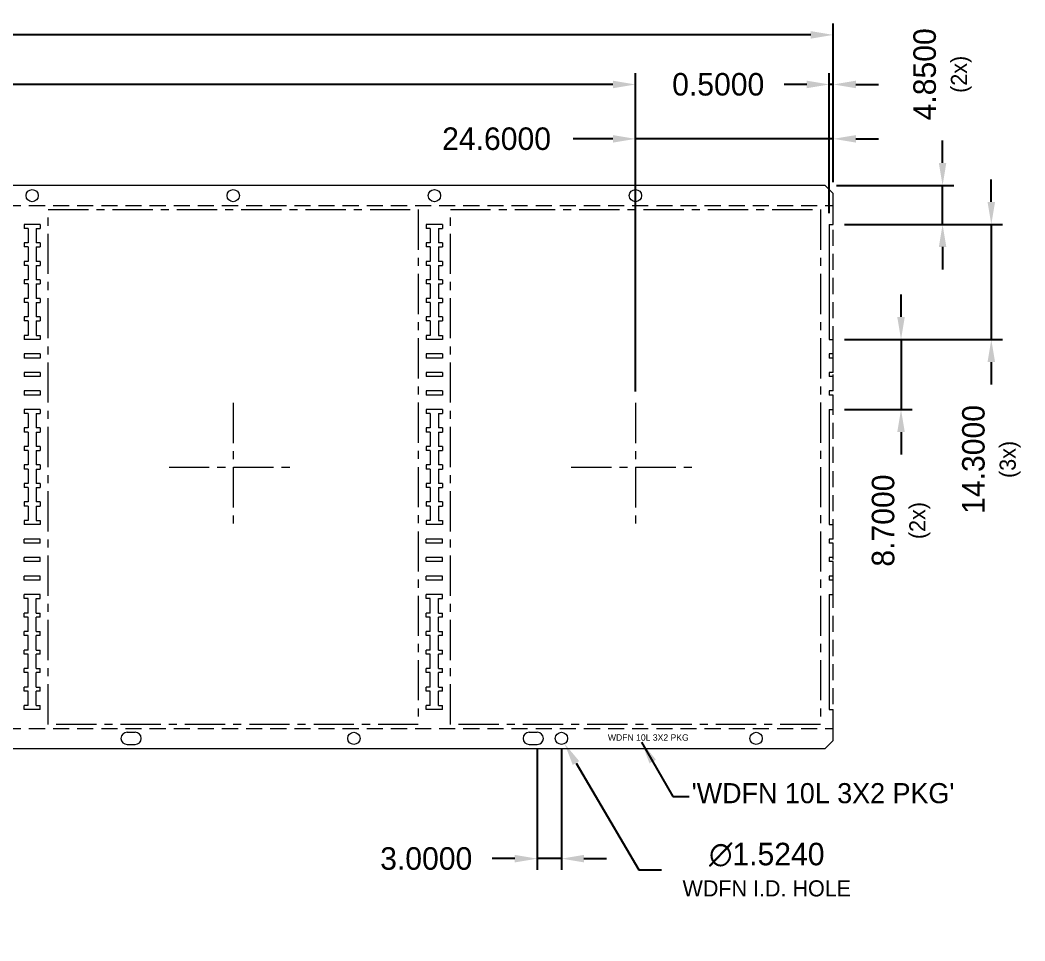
# Model space of a CAD drawing. Extents: x -228.5 to -155.7, y -30.9 to -2.2.
# Drawn here: x -186.96 to -155.73, y -30.85 to -2.24 of the extents above; entities that cross this region are included whole.
import ezdxf

# ---------------------------------------------------------------- set-up
doc = ezdxf.new("R2010")
doc.units = 0
doc.header["$MEASUREMENT"] = 0
doc.linetypes.add('CENTER', pattern=[2, 1.25, -0.25, 0.25, -0.25])
doc.linetypes.add('HIDDEN', pattern=[0.375, 0.25, -0.125])
for name, color, linetype, lineweight in [('Center', 1, 'Continuous', 5), ('Dim', 7, 'Continuous', 5), ('Haft_etch', 4, 'Continuous', 5), ('LF', 7, 'Continuous', 13), ('Mold', 5, 'Continuous', 15), ('Tape', 2, 'Continuous', 15)]:
    doc.layers.add(name, color=color, linetype=linetype, lineweight=lineweight)
doc.styles.get("Standard").update_dxf_attribs({"font": ''})
doc.styles.get('Standard').set_extended_font_data('SWRomns')
doc.dimstyles.new('0.25x', dxfattribs={"dimtxt": 0.7, "dimasz": 0.7, "dimexe": 0.35, "dimexo": 0.35, "dimgap": 0.35, "dimtad": 0, "dimdec": 4, "dimlfac": 4, "dimzin": 0, "dimdsep": 46, "dimtxsty": 'Standard', "dimcen": 0, "dimadec": 0, "dimazin": 0, "dimtfac": 1, "dimtdec": 4, "dimtmove": 0, "dimatfit": 1, "dimfxl": 1, "dimtolj": 1, "dimtzin": 0, "dimarcsym": 0})
doc.dimstyles.new('0.25X_ISO', dxfattribs={"dimtxt": 0.7, "dimasz": 0.7, "dimexe": 0.35, "dimexo": 0.35, "dimgap": 0.35, "dimtad": 0, "dimtih": 1, "dimtoh": 1, "dimdec": 4, "dimlfac": 4, "dimzin": 0, "dimdsep": 46, "dimtxsty": 'Standard', "dimcen": 0, "dimadec": 0, "dimazin": 0, "dimtfac": 1, "dimtdec": 4, "dimtofl": 0, "dimtmove": 0, "dimatfit": 1, "dimfxl": 1, "dimtolj": 1, "dimtzin": 0, "dimarcsym": 0})

# ---------------------------------------------------------------- blocks, each defined once
blk = doc.blocks.new('*D2')
at = {"layer": 'Defpoints', "color": 0, "transparency": 16777216}
for p in [(196.177, 138.025), (146.177, 128.133), (196.177, 128.133)]:
    blk.add_point(p, dxfattribs=at)
at = {"layer": 'Dim', "color": 0, "lineweight": -2, "transparency": 16777216}
for p, q in [((146.177, 128.483), (146.177, 138.375)), ((196.177, 128.483), (196.177, 138.375)), ((146.877, 138.025), (167.132, 138.025)), ((195.477, 138.025), (175.223, 138.025))]:
    blk.add_line(p, q, dxfattribs=at)
at = {"layer": 'Dim', "color": 0, "transparency": 16777216}
for points in [[(146.877, 138.142), (146.877, 137.908), (146.177, 138.025)], [(195.477, 138.142), (195.477, 137.908), (196.177, 138.025)]]:
    blk.add_solid(points, dxfattribs=at)
at = {"layer": 'Dim', "color": 0, "transparency": 16777216, "insert": (171.177, 138.025), "char_height": 0.7, "attachment_point": 5}
blk.add_mtext('\\A2;200.0000{\\H0.525000;±0.051}', dxfattribs=at)
blk = doc.blocks.new('*D4')
at = {"layer": 'Defpoints', "color": 0, "transparency": 16777216}
for p in [(202.327, 139.566), (139.827, 134.637), (202.327, 134.637)]:
    blk.add_point(p, dxfattribs=at)
at = {"layer": 'Dim', "color": 0, "lineweight": -2, "transparency": 16777216}
for p, q in [((139.827, 134.987), (139.827, 139.916)), ((202.327, 134.987), (202.327, 139.916)), ((140.527, 139.566), (166.96, 139.566)), ((201.627, 139.566), (175.195, 139.566))]:
    blk.add_line(p, q, dxfattribs=at)
at = {"layer": 'Dim', "color": 0, "transparency": 16777216}
for points in [[(140.527, 139.683), (140.527, 139.449), (139.827, 139.566)], [(201.627, 139.683), (201.627, 139.449), (202.327, 139.566)]]:
    blk.add_solid(points, dxfattribs=at)
at = {"layer": 'Dim', "color": 0, "transparency": 16777216, "insert": (171.077, 139.566), "char_height": 0.7, "attachment_point": 5}
blk.add_mtext('\\A2;250.0000{\\H0.525000;±0.102}', dxfattribs=at)
blk = doc.blocks.new('*D5')
at = {"layer": 'Defpoints', "color": 0, "transparency": 16777216}
for p in [(202.327, 136.335), (202.327, 134.637), (196.177, 128.133)]:
    blk.add_point(p, dxfattribs=at)
at = {"layer": 'Dim', "color": 0, "lineweight": -2, "transparency": 16777216}
for p, q in [((196.177, 128.483), (196.177, 136.685)), ((202.327, 134.987), (202.327, 136.685)), ((195.477, 136.335), (194.238, 136.335)), ((202.327, 136.335), (196.177, 136.335)), ((203.027, 136.335), (203.727, 136.335))]:
    blk.add_line(p, q, dxfattribs=at)
at = {"layer": 'Dim', "color": 0, "transparency": 16777216}
for points in [[(195.477, 136.451), (195.477, 136.218), (196.177, 136.335)], [(203.027, 136.451), (203.027, 136.218), (202.327, 136.335)]]:
    blk.add_solid(points, dxfattribs=at)
at = {"layer": 'Dim', "color": 0, "transparency": 16777216, "insert": (191.861, 136.335), "char_height": 0.7, "attachment_point": 5}
blk.add_mtext('\\A1;24.6000', dxfattribs=at)
blk = doc.blocks.new('*D6')
at = {"layer": 'Defpoints', "color": 0, "transparency": 16777216}
for p in [(193.127, 117.704), (193.877, 117.704), (193.127, 113.966)]:
    blk.add_point(p, dxfattribs=at)
at = {"layer": 'Dim', "color": 0, "lineweight": -2, "transparency": 16777216}
for p, q in [((193.127, 117.354), (193.127, 113.616)), ((193.877, 117.354), (193.877, 113.616)), ((192.427, 113.966), (191.727, 113.966)), ((193.877, 113.966), (193.127, 113.966)), ((194.577, 113.966), (195.277, 113.966))]:
    blk.add_line(p, q, dxfattribs=at)
at = {"layer": 'Dim', "color": 0, "transparency": 16777216}
for points in [[(192.427, 114.082), (192.427, 113.849), (193.127, 113.966)], [(194.577, 114.082), (194.577, 113.849), (193.877, 113.966)]]:
    blk.add_solid(points, dxfattribs=at)
at = {"layer": 'Dim', "color": 0, "transparency": 16777216, "insert": (189.675, 113.966), "char_height": 0.7, "attachment_point": 5}
blk.add_mtext('\\A1;3.0000', dxfattribs=at)
blk = doc.blocks.new('*D7')
at = {"layer": 'Defpoints', "color": 0, "transparency": 16777216}
for p in [(202.077, 134.887), (202.327, 133.674), (205.723, 133.674)]:
    blk.add_point(p, dxfattribs=at)
at = {"layer": 'Dim', "color": 0, "lineweight": -2, "transparency": 16777216}
for p, q in [((205.723, 135.587), (205.723, 136.287)), ((202.427, 134.887), (206.073, 134.887)), ((205.723, 133.674), (205.723, 134.887)), ((202.677, 133.674), (206.073, 133.674)), ((205.723, 132.974), (205.723, 132.274))]:
    blk.add_line(p, q, dxfattribs=at)
at = {"layer": 'Dim', "color": 0, "transparency": 16777216}
for points in [[(205.606, 135.587), (205.839, 135.587), (205.723, 134.887)], [(205.606, 132.974), (205.839, 132.974), (205.723, 133.674)]]:
    blk.add_solid(points, dxfattribs=at)
at = {"layer": 'Dim', "color": 0, "transparency": 16777216, "insert": (205.723, 138.34), "char_height": 0.7, "attachment_point": 5, "rotation": 90}
blk.add_mtext('\\A1;4.8500\\P{\\H0.71429x;(2x)}', dxfattribs=at)
blk = doc.blocks.new('*D8')
at = {"layer": 'Defpoints', "color": 0, "transparency": 16777216}
for p in [(202.202, 138.026), (202.327, 134.637), (202.202, 133.674)]:
    blk.add_point(p, dxfattribs=at)
at = {"layer": 'Dim', "color": 0, "lineweight": -2, "transparency": 16777216}
for p, q in [((202.202, 134.024), (202.202, 138.376)), ((202.327, 134.987), (202.327, 138.376)), ((201.502, 138.026), (200.802, 138.026)), ((202.327, 138.026), (202.202, 138.026)), ((203.027, 138.026), (203.727, 138.026))]:
    blk.add_line(p, q, dxfattribs=at)
at = {"layer": 'Dim', "color": 0, "transparency": 16777216}
for points in [[(201.502, 138.143), (201.502, 137.909), (202.202, 138.026)], [(203.027, 138.143), (203.027, 137.909), (202.327, 138.026)]]:
    blk.add_solid(points, dxfattribs=at)
at = {"layer": 'Dim', "color": 0, "transparency": 16777216, "insert": (198.75, 138.026), "char_height": 0.7, "attachment_point": 5}
blk.add_mtext('\\A1;0.5000', dxfattribs=at)
blk = doc.blocks.new('*D9')
at = {"layer": 'Defpoints', "color": 0, "transparency": 16777216}
for p in [(202.327, 133.674), (202.327, 130.099), (207.238, 130.099)]:
    blk.add_point(p, dxfattribs=at)
at = {"layer": 'Dim', "color": 0, "lineweight": -2, "transparency": 16777216}
for p, q in [((207.238, 134.374), (207.238, 135.074)), ((202.677, 133.674), (207.588, 133.674)), ((207.238, 133.674), (207.238, 130.099)), ((202.677, 130.099), (207.588, 130.099)), ((207.238, 129.399), (207.238, 128.699))]:
    blk.add_line(p, q, dxfattribs=at)
at = {"layer": 'Dim', "color": 0, "transparency": 16777216}
for points in [[(207.121, 134.374), (207.354, 134.374), (207.238, 133.674)], [(207.121, 129.399), (207.354, 129.399), (207.238, 130.099)]]:
    blk.add_solid(points, dxfattribs=at)
at = {"layer": 'Dim', "color": 0, "transparency": 16777216, "insert": (207.238, 126.372), "char_height": 0.7, "attachment_point": 5, "rotation": 90}
blk.add_mtext('\\A1;14.3000\\P{\\H0.71429x;(3x)}', dxfattribs=at)
blk = doc.blocks.new('*D10')
at = {"layer": 'Defpoints', "color": 0, "transparency": 16777216}
for p in [(202.327, 130.099), (202.327, 127.924), (204.431, 127.924)]:
    blk.add_point(p, dxfattribs=at)
at = {"layer": 'Dim', "color": 0, "lineweight": -2, "transparency": 16777216}
for p, q in [((204.431, 130.799), (204.431, 131.499)), ((202.677, 130.099), (204.781, 130.099)), ((204.431, 130.099), (204.431, 127.924)), ((202.677, 127.924), (204.781, 127.924)), ((204.431, 127.224), (204.431, 126.524))]:
    blk.add_line(p, q, dxfattribs=at)
at = {"layer": 'Dim', "color": 0, "transparency": 16777216}
for points in [[(204.314, 130.799), (204.548, 130.799), (204.431, 130.099)], [(204.314, 127.224), (204.548, 127.224), (204.431, 127.924)]]:
    blk.add_solid(points, dxfattribs=at)
at = {"layer": 'Dim', "color": 0, "transparency": 16777216, "insert": (204.431, 124.472), "char_height": 0.7, "attachment_point": 5, "rotation": 90}
blk.add_mtext('\\A1;8.7000\\P{\\H0.71429x;(2x)}', dxfattribs=at)
blk = doc.blocks.new('*D11')
at = {"layer": 'Defpoints', "color": 0, "transparency": 16777216}
for p in [(193.781, 117.868), (193.974, 117.54)]:
    blk.add_point(p, dxfattribs=at)
at = {"layer": 'Dim', "color": 0, "lineweight": -2, "transparency": 16777216}
for p, q in [((194.33, 116.937), (196.284, 113.622)), ((196.284, 113.622), (196.984, 113.622))]:
    blk.add_line(p, q, dxfattribs=at)
at = {"layer": 'Dim', "color": 0, "transparency": 16777216}
blk.add_solid([(194.43, 116.997), (194.229, 116.878), (193.974, 117.54)], dxfattribs=at)
at = {"layer": 'Dim', "color": 0, "transparency": 16777216, "insert": (200.26, 113.622), "char_height": 0.7, "attachment_point": 5}
blk.add_mtext('\\A1;∅1.5240\\P{\\H0.71429x;WDFN I.D. HOLE}', dxfattribs=at)

msp = doc.modelspace()

# ---------------------------------------------------------------- linework, layer by layer
at = {"layer": 'Center', "linetype": 'CENTER'}
for p, q in [((-180.337186, -14.13134), (-180.337186, -18.122886)), ((-167.837186, -14.13134), (-167.837186, -18.122886)), ((-182.332959, -16.127113), (-178.341413, -16.127113)), ((-169.832959, -16.127113), (-165.841413, -16.127113))]:
    msp.add_line(p, q, dxfattribs=at)
at = {"layer": 'LF'}
for p, q in [((-161.937186, -7.377113), (-223.937186, -7.377113)), ((-161.687186, -7.627113), (-161.937186, -7.377113)), ((-161.687186, -8.589613), (-161.687186, -7.627113)), ((-186.337186, -8.589613), (-186.837186, -8.589613)), ((-186.837186, -8.589613), (-186.837186, -8.714613)), ((-186.712186, -8.714613), (-186.837186, -8.714613)), ((-186.712186, -8.714613), (-186.712186, -9.164613)), ((-186.462186, -8.714613), (-186.462186, -9.164613)), ((-186.462186, -8.714613), (-186.337186, -8.714613)), ((-186.337186, -8.589613), (-186.337186, -8.714613)), ((-173.837186, -8.589613), (-174.337186, -8.589613)), ((-174.337186, -8.589613), (-174.337186, -8.714613)), ((-174.212186, -8.714613), (-174.337186, -8.714613)), ((-174.212186, -8.714613), (-174.212186, -9.164613)), ((-173.962186, -8.714613), (-173.962186, -9.164613)), ((-173.962186, -8.714613), (-173.837186, -8.714613)), ((-173.837186, -8.589613), (-173.837186, -8.714613)), ((-161.812186, -8.589613), (-161.812186, -12.164613)), ((-161.812186, -8.589613), (-161.687186, -8.589613)), ((-186.712186, -9.164613), (-186.837186, -9.164613)), ((-186.837186, -9.164613), (-186.837186, -9.289613)), ((-186.712186, -9.289613), (-186.837186, -9.289613)), ((-186.712186, -9.289613), (-186.712186, -9.739613)), ((-186.337186, -9.164613), (-186.462186, -9.164613)), ((-186.462186, -9.289613), (-186.462186, -9.739613)), ((-186.462186, -9.289613), (-186.337186, -9.289613)), ((-186.337186, -9.164613), (-186.337186, -9.289613)), ((-174.212186, -9.164613), (-174.337186, -9.164613)), ((-174.337186, -9.164613), (-174.337186, -9.289613)), ((-174.212186, -9.289613), (-174.337186, -9.289613)), ((-174.212186, -9.289613), (-174.212186, -9.739613)), ((-173.837186, -9.164613), (-173.962186, -9.164613)), ((-173.962186, -9.289613), (-173.962186, -9.739613)), ((-173.962186, -9.289613), (-173.837186, -9.289613)), ((-173.837186, -9.164613), (-173.837186, -9.289613)), ((-186.712186, -9.739613), (-186.837186, -9.739613)), ((-186.837186, -9.739613), (-186.837186, -9.864613)), ((-186.712186, -9.864613), (-186.837186, -9.864613)), ((-186.712186, -9.864613), (-186.712186, -10.314613)), ((-186.337186, -9.739613), (-186.462186, -9.739613)), ((-186.462186, -9.864613), (-186.462186, -10.314613)), ((-186.462186, -9.864613), (-186.337186, -9.864613)), ((-186.337186, -9.739613), (-186.337186, -9.864613)), ((-174.212186, -9.739613), (-174.337186, -9.739613)), ((-174.337186, -9.739613), (-174.337186, -9.864613)), ((-174.212186, -9.864613), (-174.337186, -9.864613)), ((-174.212186, -9.864613), (-174.212186, -10.314613)), ((-173.837186, -9.739613), (-173.962186, -9.739613)), ((-173.962186, -9.864613), (-173.962186, -10.314613)), ((-173.962186, -9.864613), (-173.837186, -9.864613)), ((-173.837186, -9.739613), (-173.837186, -9.864613)), ((-186.712186, -10.314613), (-186.837186, -10.314613)), ((-186.837186, -10.314613), (-186.837186, -10.439613)), ((-186.712186, -10.439613), (-186.837186, -10.439613)), ((-186.712186, -10.439613), (-186.712186, -10.889613)), ((-186.337186, -10.314613), (-186.462186, -10.314613)), ((-186.462186, -10.439613), (-186.462186, -10.889613)), ((-186.462186, -10.439613), (-186.337186, -10.439613)), ((-186.337186, -10.314613), (-186.337186, -10.439613)), ((-174.212186, -10.314613), (-174.337186, -10.314613)), ((-174.337186, -10.314613), (-174.337186, -10.439613)), ((-174.212186, -10.439613), (-174.337186, -10.439613)), ((-174.212186, -10.439613), (-174.212186, -10.889613)), ((-173.837186, -10.314613), (-173.962186, -10.314613)), ((-173.962186, -10.439613), (-173.962186, -10.889613)), ((-173.962186, -10.439613), (-173.837186, -10.439613)), ((-173.837186, -10.314613), (-173.837186, -10.439613)), ((-186.712186, -10.889613), (-186.837186, -10.889613)), ((-186.837186, -10.889613), (-186.837186, -11.014613)), ((-186.337186, -10.889613), (-186.462186, -10.889613)), ((-186.337186, -10.889613), (-186.337186, -11.014613)), ((-174.212186, -10.889613), (-174.337186, -10.889613)), ((-174.337186, -10.889613), (-174.337186, -11.014613)), ((-173.837186, -10.889613), (-173.962186, -10.889613)), ((-173.837186, -10.889613), (-173.837186, -11.014613)), ((-186.712186, -11.014613), (-186.837186, -11.014613)), ((-186.712186, -11.014613), (-186.712186, -11.464613)), ((-186.462186, -11.014613), (-186.462186, -11.464613)), ((-186.462186, -11.014613), (-186.337186, -11.014613)), ((-174.212186, -11.014613), (-174.337186, -11.014613)), ((-174.212186, -11.014613), (-174.212186, -11.464613)), ((-173.962186, -11.014613), (-173.962186, -11.464613)), ((-173.962186, -11.014613), (-173.837186, -11.014613)), ((-186.712186, -11.464613), (-186.837186, -11.464613)), ((-186.837186, -11.464613), (-186.837186, -11.589613)), ((-186.337186, -11.464613), (-186.462186, -11.464613)), ((-186.337186, -11.464613), (-186.337186, -11.589613)), ((-174.212186, -11.464613), (-174.337186, -11.464613)), ((-174.337186, -11.464613), (-174.337186, -11.589613)), ((-173.837186, -11.464613), (-173.962186, -11.464613)), ((-173.837186, -11.464613), (-173.837186, -11.589613)), ((-186.712186, -11.589613), (-186.837186, -11.589613)), ((-186.712186, -11.589613), (-186.712186, -12.039613)), ((-186.462186, -11.589613), (-186.462186, -12.039613)), ((-186.462186, -11.589613), (-186.337186, -11.589613)), ((-174.212186, -11.589613), (-174.337186, -11.589613)), ((-174.212186, -11.589613), (-174.212186, -12.039613)), ((-173.962186, -11.589613), (-173.962186, -12.039613)), ((-173.962186, -11.589613), (-173.837186, -11.589613)), ((-186.712186, -12.039613), (-186.837186, -12.039613)), ((-186.837186, -12.039613), (-186.837186, -12.164613)), ((-186.337186, -12.164613), (-186.837186, -12.164613)), ((-186.462186, -12.039613), (-186.337186, -12.039613)), ((-186.337186, -12.039613), (-186.337186, -12.164613)), ((-174.212186, -12.039613), (-174.337186, -12.039613)), ((-174.337186, -12.039613), (-174.337186, -12.164613)), ((-173.837186, -12.164613), (-174.337186, -12.164613)), ((-173.962186, -12.039613), (-173.837186, -12.039613)), ((-173.837186, -12.039613), (-173.837186, -12.164613)), ((-161.812186, -12.164613), (-161.687186, -12.164613)), ((-161.687186, -12.614613), (-161.687186, -12.164613)), ((-186.337186, -12.614613), (-186.837186, -12.614613)), ((-186.837186, -12.614613), (-186.837186, -12.739613)), ((-186.337186, -12.739613), (-186.837186, -12.739613)), ((-186.337186, -12.614613), (-186.337186, -12.739613)), ((-173.837186, -12.614613), (-174.337186, -12.614613)), ((-174.337186, -12.614613), (-174.337186, -12.739613)), ((-173.837186, -12.739613), (-174.337186, -12.739613)), ((-173.837186, -12.614613), (-173.837186, -12.739613)), ((-161.687186, -12.614613), (-161.812186, -12.614613)), ((-161.812186, -12.614613), (-161.812186, -12.739613)), ((-161.687186, -12.739613), (-161.812186, -12.739613)), ((-161.687186, -13.189613), (-161.687186, -12.739613)), ((-186.337186, -13.189613), (-186.837186, -13.189613)), ((-186.837186, -13.189613), (-186.837186, -13.314613)), ((-186.337186, -13.314613), (-186.837186, -13.314613)), ((-186.337186, -13.189613), (-186.337186, -13.314613)), ((-173.837186, -13.189613), (-174.337186, -13.189613)), ((-174.337186, -13.189613), (-174.337186, -13.314613)), ((-173.837186, -13.314613), (-174.337186, -13.314613)), ((-173.837186, -13.189613), (-173.837186, -13.314613)), ((-161.687186, -13.189613), (-161.812186, -13.189613)), ((-161.812186, -13.189613), (-161.812186, -13.314613)), ((-161.687186, -13.314613), (-161.812186, -13.314613)), ((-161.687186, -13.764613), (-161.687186, -13.314613)), ((-186.337186, -13.764613), (-186.837186, -13.764613)), ((-186.837186, -13.764613), (-186.837186, -13.889613)), ((-186.337186, -13.889613), (-186.837186, -13.889613)), ((-186.337186, -13.764613), (-186.337186, -13.889613)), ((-173.837186, -13.764613), (-174.337186, -13.764613)), ((-174.337186, -13.764613), (-174.337186, -13.889613)), ((-173.837186, -13.889613), (-174.337186, -13.889613)), ((-173.837186, -13.764613), (-173.837186, -13.889613)), ((-161.687186, -13.764613), (-161.812186, -13.764613)), ((-161.812186, -13.764613), (-161.812186, -13.889613)), ((-161.687186, -13.889613), (-161.812186, -13.889613)), ((-161.687186, -14.339613), (-161.687186, -13.889613)), ((-186.337186, -14.339613), (-186.837186, -14.339613)), ((-186.837186, -14.339613), (-186.837186, -14.464613)), ((-186.337186, -14.339613), (-186.337186, -14.464613)), ((-173.837186, -14.339613), (-174.337186, -14.339613)), ((-174.337186, -14.339613), (-174.337186, -14.464613)), ((-173.837186, -14.339613), (-173.837186, -14.464613)), ((-161.812186, -14.339613), (-161.812186, -17.914613)), ((-161.812186, -14.339613), (-161.687186, -14.339613)), ((-186.712186, -14.464613), (-186.837186, -14.464613)), ((-186.712186, -14.464613), (-186.712186, -14.914613)), ((-186.462186, -14.464613), (-186.462186, -14.914613)), ((-186.462186, -14.464613), (-186.337186, -14.464613)), ((-174.212186, -14.464613), (-174.337186, -14.464613)), ((-174.212186, -14.464613), (-174.212186, -14.914613)), ((-173.962186, -14.464613), (-173.962186, -14.914613)), ((-173.962186, -14.464613), (-173.837186, -14.464613)), ((-186.712186, -14.914613), (-186.837186, -14.914613)), ((-186.837186, -14.914613), (-186.837186, -15.039613)), ((-186.337186, -14.914613), (-186.462186, -14.914613)), ((-186.337186, -14.914613), (-186.337186, -15.039613)), ((-174.212186, -14.914613), (-174.337186, -14.914613)), ((-174.337186, -14.914613), (-174.337186, -15.039613)), ((-173.837186, -14.914613), (-173.962186, -14.914613)), ((-173.837186, -14.914613), (-173.837186, -15.039613)), ((-186.712186, -15.039613), (-186.837186, -15.039613)), ((-186.712186, -15.039613), (-186.712186, -15.489613)), ((-186.462186, -15.039613), (-186.462186, -15.489613)), ((-186.462186, -15.039613), (-186.337186, -15.039613)), ((-174.212186, -15.039613), (-174.337186, -15.039613)), ((-174.212186, -15.039613), (-174.212186, -15.489613)), ((-173.962186, -15.039613), (-173.962186, -15.489613)), ((-173.962186, -15.039613), (-173.837186, -15.039613)), ((-186.712186, -15.489613), (-186.837186, -15.489613)), ((-186.837186, -15.489613), (-186.837186, -15.614613)), ((-186.337186, -15.489613), (-186.462186, -15.489613)), ((-186.337186, -15.489613), (-186.337186, -15.614613)), ((-174.212186, -15.489613), (-174.337186, -15.489613)), ((-174.337186, -15.489613), (-174.337186, -15.614613)), ((-173.837186, -15.489613), (-173.962186, -15.489613)), ((-173.837186, -15.489613), (-173.837186, -15.614613)), ((-186.712186, -15.614613), (-186.837186, -15.614613)), ((-186.712186, -15.614613), (-186.712186, -16.064613)), ((-186.462186, -15.614613), (-186.462186, -16.064613)), ((-186.462186, -15.614613), (-186.337186, -15.614613)), ((-174.212186, -15.614613), (-174.337186, -15.614613)), ((-174.212186, -15.614613), (-174.212186, -16.064613)), ((-173.962186, -15.614613), (-173.962186, -16.064613)), ((-173.962186, -15.614613), (-173.837186, -15.614613)), ((-186.712186, -16.064613), (-186.837186, -16.064613)), ((-186.837186, -16.064613), (-186.837186, -16.189613)), ((-186.712186, -16.189613), (-186.837186, -16.189613)), ((-186.712186, -16.189613), (-186.712186, -16.639613)), ((-186.337186, -16.064613), (-186.462186, -16.064613)), ((-186.462186, -16.189613), (-186.462186, -16.639613)), ((-186.462186, -16.189613), (-186.337186, -16.189613)), ((-186.337186, -16.064613), (-186.337186, -16.189613)), ((-174.212186, -16.064613), (-174.337186, -16.064613)), ((-174.337186, -16.064613), (-174.337186, -16.189613)), ((-174.212186, -16.189613), (-174.337186, -16.189613)), ((-174.212186, -16.189613), (-174.212186, -16.639613)), ((-173.837186, -16.064613), (-173.962186, -16.064613)), ((-173.962186, -16.189613), (-173.962186, -16.639613)), ((-173.962186, -16.189613), (-173.837186, -16.189613)), ((-173.837186, -16.064613), (-173.837186, -16.189613)), ((-186.712186, -16.639613), (-186.837186, -16.639613)), ((-186.837186, -16.639613), (-186.837186, -16.764613)), ((-186.712186, -16.764613), (-186.837186, -16.764613)), ((-186.712186, -16.764613), (-186.712186, -17.214613)), ((-186.337186, -16.639613), (-186.462186, -16.639613)), ((-186.462186, -16.764613), (-186.462186, -17.214613)), ((-186.462186, -16.764613), (-186.337186, -16.764613)), ((-186.337186, -16.639613), (-186.337186, -16.764613)), ((-174.212186, -16.639613), (-174.337186, -16.639613)), ((-174.337186, -16.639613), (-174.337186, -16.764613)), ((-174.212186, -16.764613), (-174.337186, -16.764613)), ((-174.212186, -16.764613), (-174.212186, -17.214613)), ((-173.837186, -16.639613), (-173.962186, -16.639613)), ((-173.962186, -16.764613), (-173.962186, -17.214613)), ((-173.962186, -16.764613), (-173.837186, -16.764613)), ((-173.837186, -16.639613), (-173.837186, -16.764613)), ((-186.712186, -17.214613), (-186.837186, -17.214613)), ((-186.837186, -17.214613), (-186.837186, -17.339613)), ((-186.712186, -17.339613), (-186.837186, -17.339613)), ((-186.712186, -17.339613), (-186.712186, -17.789613)), ((-186.337186, -17.214613), (-186.462186, -17.214613)), ((-186.462186, -17.339613), (-186.462186, -17.789613)), ((-186.462186, -17.339613), (-186.337186, -17.339613)), ((-186.337186, -17.214613), (-186.337186, -17.339613)), ((-174.212186, -17.214613), (-174.337186, -17.214613)), ((-174.337186, -17.214613), (-174.337186, -17.339613)), ((-174.212186, -17.339613), (-174.337186, -17.339613)), ((-174.212186, -17.339613), (-174.212186, -17.789613)), ((-173.837186, -17.214613), (-173.962186, -17.214613)), ((-173.962186, -17.339613), (-173.962186, -17.789613)), ((-173.962186, -17.339613), (-173.837186, -17.339613)), ((-173.837186, -17.214613), (-173.837186, -17.339613)), ((-186.712186, -17.789613), (-186.837186, -17.789613)), ((-186.837186, -17.789613), (-186.837186, -17.914613)), ((-186.462186, -17.789613), (-186.337186, -17.789613)), ((-186.337186, -17.789613), (-186.337186, -17.914613)), ((-174.212186, -17.789613), (-174.337186, -17.789613)), ((-174.337186, -17.789613), (-174.337186, -17.914613)), ((-173.962186, -17.789613), (-173.837186, -17.789613)), ((-173.837186, -17.789613), (-173.837186, -17.914613)), ((-186.337186, -17.914613), (-186.837186, -17.914613)), ((-173.837186, -17.914613), (-174.337186, -17.914613)), ((-161.812186, -17.914613), (-161.687186, -17.914613)), ((-161.687186, -18.364613), (-161.687186, -17.914613)), ((-186.337186, -18.364613), (-186.837186, -18.364613)), ((-186.837186, -18.489613), (-186.837186, -18.364613)), ((-186.337186, -18.489613), (-186.337186, -18.364613)), ((-173.837186, -18.364613), (-174.337186, -18.364613)), ((-174.337186, -18.489613), (-174.337186, -18.364613)), ((-173.837186, -18.489613), (-173.837186, -18.364613)), ((-161.687186, -18.364613), (-161.812186, -18.364613)), ((-161.812186, -18.364613), (-161.812186, -18.489613)), ((-186.337186, -18.489613), (-186.837186, -18.489613)), ((-173.837186, -18.489613), (-174.337186, -18.489613)), ((-161.687186, -18.489613), (-161.812186, -18.489613)), ((-161.687186, -18.939613), (-161.687186, -18.489613)), ((-186.337186, -18.939613), (-186.837186, -18.939613)), ((-186.837186, -19.064613), (-186.837186, -18.939613)), ((-186.337186, -19.064613), (-186.337186, -18.939613)), ((-173.837186, -18.939613), (-174.337186, -18.939613)), ((-174.337186, -19.064613), (-174.337186, -18.939613)), ((-173.837186, -19.064613), (-173.837186, -18.939613)), ((-161.687186, -18.939613), (-161.812186, -18.939613)), ((-161.812186, -18.939613), (-161.812186, -19.064613)), ((-186.337186, -19.064613), (-186.837186, -19.064613)), ((-173.837186, -19.064613), (-174.337186, -19.064613)), ((-161.687186, -19.064613), (-161.812186, -19.064613)), ((-161.687186, -19.514613), (-161.687186, -19.064613)), ((-186.337186, -19.514613), (-186.837186, -19.514613)), ((-186.837186, -19.639613), (-186.837186, -19.514613)), ((-186.337186, -19.639613), (-186.837186, -19.639613)), ((-186.337186, -19.639613), (-186.337186, -19.514613)), ((-173.837186, -19.514613), (-174.337186, -19.514613)), ((-174.337186, -19.639613), (-174.337186, -19.514613)), ((-173.837186, -19.639613), (-174.337186, -19.639613)), ((-173.837186, -19.639613), (-173.837186, -19.514613)), ((-161.687186, -19.514613), (-161.812186, -19.514613)), ((-161.812186, -19.514613), (-161.812186, -19.639613)), ((-161.687186, -19.639613), (-161.812186, -19.639613)), ((-161.687186, -20.089613), (-161.687186, -19.639613)), ((-186.337186, -20.089613), (-186.837186, -20.089613)), ((-186.837186, -20.214613), (-186.837186, -20.089613)), ((-186.712186, -20.214613), (-186.837186, -20.214613)), ((-186.712186, -20.664613), (-186.712186, -20.214613)), ((-186.462186, -20.664613), (-186.462186, -20.214613)), ((-186.462186, -20.214613), (-186.337186, -20.214613)), ((-186.337186, -20.214613), (-186.337186, -20.089613)), ((-173.837186, -20.089613), (-174.337186, -20.089613)), ((-174.337186, -20.214613), (-174.337186, -20.089613)), ((-174.212186, -20.214613), (-174.337186, -20.214613)), ((-174.212186, -20.664613), (-174.212186, -20.214613)), ((-173.962186, -20.664613), (-173.962186, -20.214613)), ((-173.962186, -20.214613), (-173.837186, -20.214613)), ((-173.837186, -20.214613), (-173.837186, -20.089613)), ((-161.812186, -20.089613), (-161.812186, -23.664613)), ((-161.812186, -20.089613), (-161.687186, -20.089613)), ((-186.712186, -20.664613), (-186.837186, -20.664613)), ((-186.837186, -20.789613), (-186.837186, -20.664613)), ((-186.712186, -20.789613), (-186.837186, -20.789613)), ((-186.712186, -21.239613), (-186.712186, -20.789613)), ((-186.462186, -20.664613), (-186.337186, -20.664613)), ((-186.462186, -21.239613), (-186.462186, -20.789613)), ((-186.337186, -20.789613), (-186.462186, -20.789613)), ((-186.337186, -20.789613), (-186.337186, -20.664613)), ((-174.212186, -20.664613), (-174.337186, -20.664613)), ((-174.337186, -20.789613), (-174.337186, -20.664613)), ((-174.212186, -20.789613), (-174.337186, -20.789613)), ((-174.212186, -21.239613), (-174.212186, -20.789613)), ((-173.962186, -20.664613), (-173.837186, -20.664613)), ((-173.962186, -21.239613), (-173.962186, -20.789613)), ((-173.837186, -20.789613), (-173.962186, -20.789613)), ((-173.837186, -20.789613), (-173.837186, -20.664613)), ((-186.712186, -21.239613), (-186.837186, -21.239613)), ((-186.837186, -21.364613), (-186.837186, -21.239613)), ((-186.712186, -21.364613), (-186.837186, -21.364613)), ((-186.712186, -21.814613), (-186.712186, -21.364613)), ((-186.462186, -21.239613), (-186.337186, -21.239613)), ((-186.462186, -21.814613), (-186.462186, -21.364613)), ((-186.337186, -21.364613), (-186.462186, -21.364613)), ((-186.337186, -21.364613), (-186.337186, -21.239613)), ((-174.212186, -21.239613), (-174.337186, -21.239613)), ((-174.337186, -21.364613), (-174.337186, -21.239613)), ((-174.212186, -21.364613), (-174.337186, -21.364613)), ((-174.212186, -21.814613), (-174.212186, -21.364613)), ((-173.962186, -21.239613), (-173.837186, -21.239613)), ((-173.962186, -21.814613), (-173.962186, -21.364613)), ((-173.837186, -21.364613), (-173.962186, -21.364613)), ((-173.837186, -21.364613), (-173.837186, -21.239613)), ((-186.712186, -21.814613), (-186.837186, -21.814613)), ((-186.837186, -21.939613), (-186.837186, -21.814613)), ((-186.462186, -21.814613), (-186.337186, -21.814613)), ((-186.337186, -21.939613), (-186.337186, -21.814613)), ((-174.212186, -21.814613), (-174.337186, -21.814613)), ((-174.337186, -21.939613), (-174.337186, -21.814613)), ((-173.962186, -21.814613), (-173.837186, -21.814613)), ((-173.837186, -21.939613), (-173.837186, -21.814613)), ((-186.712186, -21.939613), (-186.837186, -21.939613)), ((-186.712186, -22.389613), (-186.712186, -21.939613)), ((-186.462186, -22.389613), (-186.462186, -21.939613)), ((-186.337186, -21.939613), (-186.462186, -21.939613)), ((-174.212186, -21.939613), (-174.337186, -21.939613)), ((-174.212186, -22.389613), (-174.212186, -21.939613)), ((-173.962186, -22.389613), (-173.962186, -21.939613)), ((-173.837186, -21.939613), (-173.962186, -21.939613)), ((-186.712186, -22.389613), (-186.837186, -22.389613)), ((-186.837186, -22.514613), (-186.837186, -22.389613)), ((-186.462186, -22.389613), (-186.337186, -22.389613)), ((-186.337186, -22.514613), (-186.337186, -22.389613)), ((-174.212186, -22.389613), (-174.337186, -22.389613)), ((-174.337186, -22.514613), (-174.337186, -22.389613)), ((-173.962186, -22.389613), (-173.837186, -22.389613)), ((-173.837186, -22.514613), (-173.837186, -22.389613)), ((-186.712186, -22.514613), (-186.837186, -22.514613)), ((-186.712186, -22.964613), (-186.712186, -22.514613)), ((-186.462186, -22.964613), (-186.462186, -22.514613)), ((-186.337186, -22.514613), (-186.462186, -22.514613)), ((-174.212186, -22.514613), (-174.337186, -22.514613)), ((-174.212186, -22.964613), (-174.212186, -22.514613)), ((-173.962186, -22.964613), (-173.962186, -22.514613)), ((-173.837186, -22.514613), (-173.962186, -22.514613)), ((-186.712186, -22.964613), (-186.837186, -22.964613)), ((-186.837186, -23.089613), (-186.837186, -22.964613)), ((-186.712186, -23.089613), (-186.837186, -23.089613)), ((-186.712186, -23.539613), (-186.712186, -23.089613)), ((-186.462186, -22.964613), (-186.337186, -22.964613)), ((-186.462186, -23.539613), (-186.462186, -23.089613)), ((-186.337186, -23.089613), (-186.462186, -23.089613)), ((-186.337186, -23.089613), (-186.337186, -22.964613)), ((-174.212186, -22.964613), (-174.337186, -22.964613)), ((-174.337186, -23.089613), (-174.337186, -22.964613)), ((-174.212186, -23.089613), (-174.337186, -23.089613)), ((-174.212186, -23.539613), (-174.212186, -23.089613)), ((-173.962186, -22.964613), (-173.837186, -22.964613)), ((-173.962186, -23.539613), (-173.962186, -23.089613)), ((-173.837186, -23.089613), (-173.962186, -23.089613)), ((-173.837186, -23.089613), (-173.837186, -22.964613)), ((-186.712186, -23.539613), (-186.837186, -23.539613)), ((-186.837186, -23.664613), (-186.837186, -23.539613)), ((-186.337186, -23.664613), (-186.837186, -23.664613)), ((-186.462186, -23.539613), (-186.337186, -23.539613)), ((-186.337186, -23.664613), (-186.337186, -23.539613)), ((-174.212186, -23.539613), (-174.337186, -23.539613)), ((-174.337186, -23.664613), (-174.337186, -23.539613)), ((-173.837186, -23.664613), (-174.337186, -23.664613)), ((-173.962186, -23.539613), (-173.837186, -23.539613)), ((-173.837186, -23.664613), (-173.837186, -23.539613)), ((-161.812186, -23.664613), (-161.687186, -23.664613)), ((-161.687186, -24.627113), (-161.687186, -23.664613)), ((-183.637186, -24.369113), (-183.387186, -24.369113)), ((-171.137186, -24.369113), (-170.887186, -24.369113)), ((-161.937186, -24.877113), (-161.687186, -24.627113)), ((-223.937186, -24.877113), (-161.937186, -24.877113)), ((-183.637186, -24.750113), (-183.387186, -24.750113)), ((-171.137186, -24.750113), (-170.887186, -24.750113))]:
    msp.add_line(p, q, dxfattribs=at)
for centre in [(-186.587186, -7.694613), (-180.337186, -7.694613), (-174.087186, -7.694613), (-167.837186, -7.694613), (-176.587186, -24.559613), (-170.137186, -24.559613), (-164.087186, -24.559613)]:
    msp.add_circle(centre, 0.1905, dxfattribs=at)
for centre, start, end in [((-183.637186, -24.559613), 90, 270), ((-183.387186, -24.559613), 270, 90), ((-171.137186, -24.559613), 90, 270), ((-170.887186, -24.559613), 270, 90)]:
    msp.add_arc(centre, 0.1905, start, end, dxfattribs=at)
at = {"layer": 'Mold', "linetype": 'CENTER'}
for points in [[(-174.587186, -24.127113), (-186.087186, -24.127113), (-186.087186, -8.127113), (-174.587186, -8.127113)], [(-162.087186, -24.127113), (-173.587186, -24.127113), (-173.587186, -8.127113), (-162.087186, -8.127113)]]:
    msp.add_lwpolyline(points, close=True, dxfattribs=at)
at = {"layer": 'Tape', "linetype": 'HIDDEN', "ltscale": 2}
for p, q in [((-224.187186, -8.002113), (-161.687186, -8.002113)), ((-161.687186, -24.252113), (-161.687186, -8.002113)), ((-224.187186, -24.252113), (-161.687186, -24.252113))]:
    msp.add_line(p, q, dxfattribs=at)

# ---------------------------------------------------------------- texts
at = {"layer": 'Dim', "insert": (-166.091297, -25.950524), "char_height": 0.62500055, "attachment_point": 1}
msp.add_mtext("'WDFN 10L 3X2 PKG'", dxfattribs=at)
at = {"layer": 'Haft_etch', "insert": (-167.437676, -24.535379), "char_height": 0.20000018, "attachment_point": 5}
msp.add_mtext('WDFN 10L 3X2 PKG', dxfattribs=at)

# ---------------------------------------------------------------- dimensions: what is measured, and where the dimension line sits
at = {"layer": 'Dim'}
for base, p1, p2, override, picture, middle in [((-161.687186, -2.698005), (-224.187186, -7.627113), (-161.687186, -7.627113), {"dimtol": 1, "dimtp": 0.1016, "dimtm": 0.1016, "dimtfac": 0.75, "dimtdec": 3, "dimtolj": 2}, '*D4', (-192.937186, -2.698005)), ((-167.837186, -4.238831), (-217.837186, -14.13134), (-167.837186, -14.13134), {"dimtol": 1, "dimtp": 0.0508, "dimtm": 0.0508, "dimtfac": 0.75, "dimtdec": 3, "dimtolj": 2}, '*D2', (-192.837186, -4.238831))]:
    dim = msp.add_linear_dim(base=base, p1=p1, p2=p2, dimstyle='0.25x', override=override, dxfattribs=at)
    dim.commit()
    dim.dimension.update_dxf_attribs({"geometry": picture, "text_midpoint": middle, "insert": (-364.014654, -142.263975)})
for base, p1, p2, text, picture, middle in [((-158.291963, -8.589613), (-161.937186, -7.377113), (-161.687186, -8.589613), '<>\\P{\\H0.71429x;(2x)}', '*D7', (-158.291963, -3.92404)), ((-156.776953, -12.164613), (-161.687186, -8.589613), (-161.687186, -12.164613), '<>\\P{\\H0.71429x;(3x)}', '*D9', (-156.776953, -15.892406))]:
    dim = msp.add_linear_dim(base=base, p1=p1, p2=p2, angle=90, text=text, dimstyle='0.25x', dxfattribs=at)
    dim.commit()
    dim.dimension.update_dxf_attribs({"geometry": picture, "text_midpoint": middle, "dimtype": 128, "insert": (-364.014654, -142.263975)})
for base, p1, p2, picture, middle in [((-161.812186, -4.237931), (-161.687186, -7.627113), (-161.812186, -8.589613), '*D8', (-165.264769, -4.237931)), ((-170.887186, -28.298392), (-170.137186, -24.559613), (-170.887186, -24.559613), '*D6', (-174.339769, -28.298392))]:
    dim = msp.add_linear_dim(base=base, p1=p1, p2=p2, dimstyle='0.25x', dxfattribs=at)
    dim.commit()
    dim.dimension.update_dxf_attribs({"geometry": picture, "text_midpoint": middle, "insert": (-364.014654, -142.263975)})
dim = msp.add_linear_dim(base=(-161.687186, -5.929419), p1=(-167.837186, -14.13134), p2=(-161.687186, -7.627113), dimstyle='0.25x', dxfattribs=at)
dim.commit()
dim.dimension.update_dxf_attribs({"geometry": '*D5', "text_midpoint": (-172.153387, -5.929419), "dimtype": 128, "insert": (-364.014654, -142.263975)})
dim = msp.add_linear_dim(base=(-159.583547, -14.339613), p1=(-161.687186, -12.164613), p2=(-161.687186, -14.339613), angle=90, text='<>\\P{\\H0.71429x;(2x)}', dimstyle='0.25x', dxfattribs=at)
dim.commit()
dim.dimension.update_dxf_attribs({"geometry": '*D10', "text_midpoint": (-159.583547, -17.792197), "insert": (-364.014654, -142.263975)})
dim = msp.add_diameter_dim_2p(p1=(-170.233933, -24.395509), p2=(-170.040438, -24.723717), text='<>\\P{\\H0.71429x;WDFN I.D. HOLE}', dimstyle='0.25X_ISO', dxfattribs=at)
dim.commit()
dim.dimension.update_dxf_attribs({"geometry": '*D11', "text_midpoint": (-163.7547, -28.641516), "dimtype": 131, "insert": (-364.014654, -142.263975)})

# ---------------------------------------------------------------- leaders
msp.add_leader([(-167.650535, -24.674317), (-166.6721, -26.369016), (-166.172107, -26.369016)], dimstyle='0.25x', override={"dimgap": 0.2, "dimtad": 0}, dxfattribs=at)

doc.saveas('drawing.dxf')
